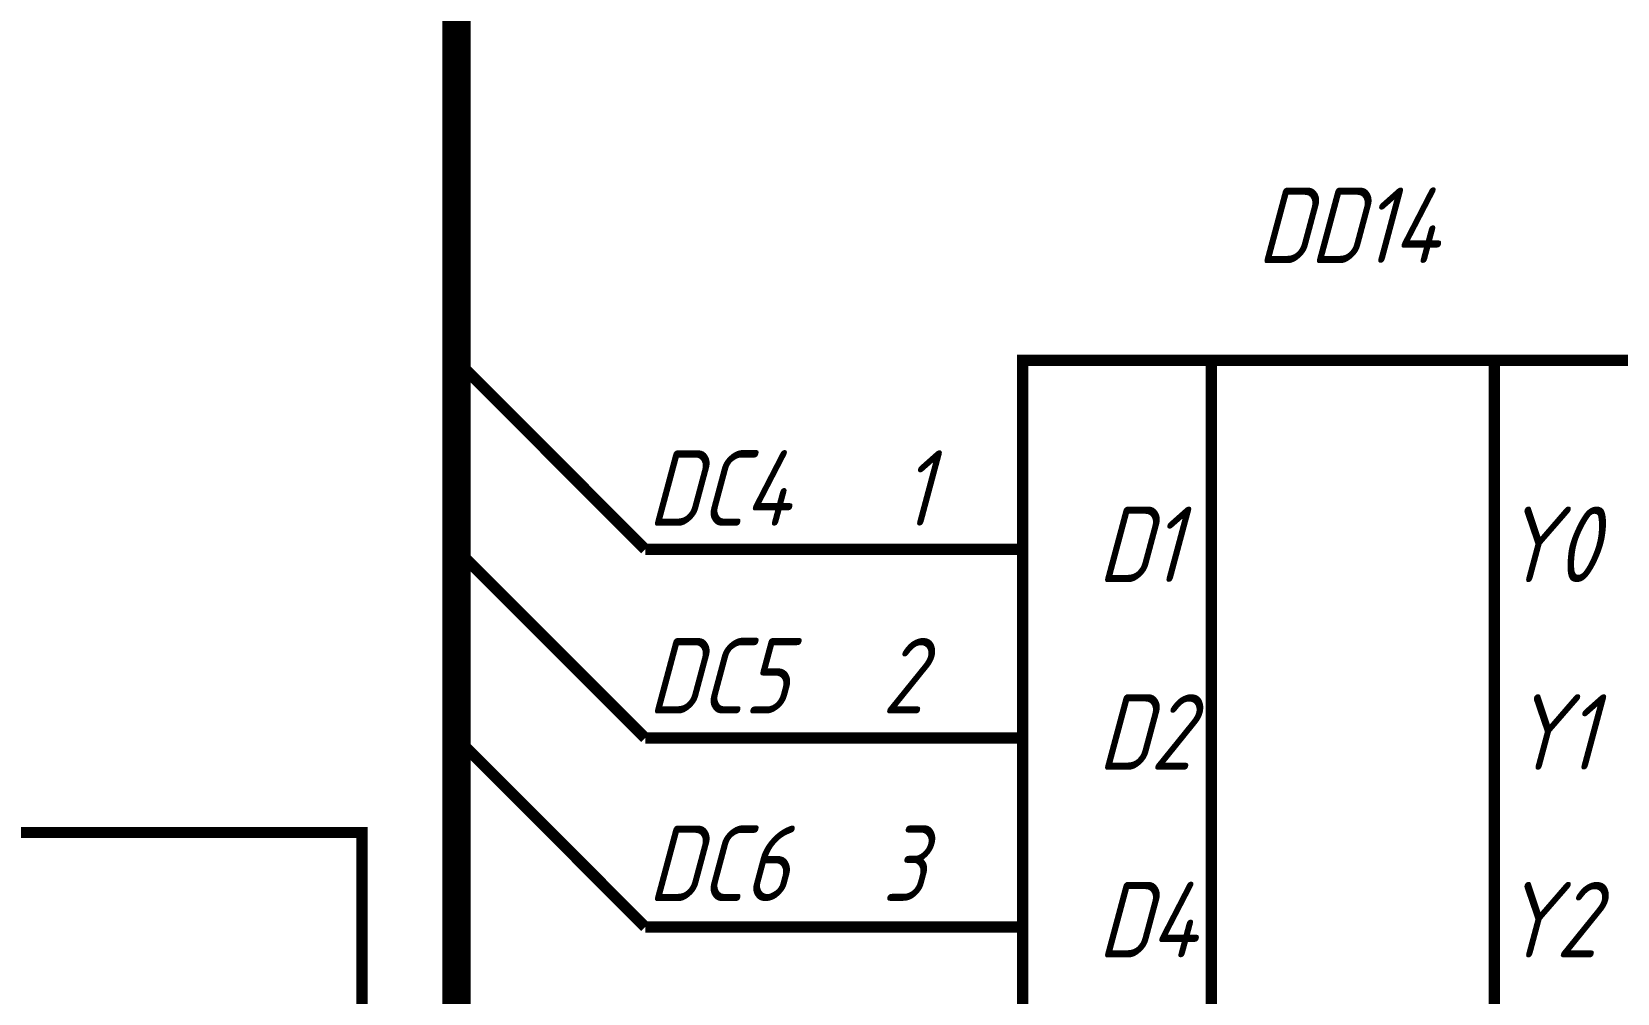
# Model space of a CAD drawing. Extents: x 196 to 1101, y 70 to 664.
# Drawn here: x 740.69 to 782.69, y 484.41 to 509.88 of the extents above; entities that cross this region are included whole.
import ezdxf

# ---------------------------------------------------------------- set-up
doc = ezdxf.new("R2010")
doc.units = 0
doc.header["$MEASUREMENT"] = 0
doc.layers.add('Sheet', color=255, linetype='CONTINUOUS')
doc.styles.add('GOST type A0', font='', dxfattribs={"oblique": 15, "height": 3.5})
doc.styles.get('GOST type A0').set_extended_font_data('GOST type A')

msp = doc.modelspace()

# ---------------------------------------------------------------- linework, layer by layer
at = {"layer": 'Sheet'}
for points, const_width in [([(584.5, 556.178), (584.5, 528.683), (736.955, 528.683), (751.939, 513.678), (751.939, 431.18)], 0.749), ([(751.939, 501.173), (756.939, 496.172)], 0.3), ([(771.939, 501.173), (771.939, 461.175)], 0.3), ([(779.439, 501.173), (779.439, 461.175)], 0.3), ([(751.939, 496.172), (756.939, 491.17)], 0.3), ([(756.939, 496.172), (756.939, 496.172), (764.439, 496.172)], 0.3), ([(766.939, 496.172), (764.439, 496.172)], 0.3), ([(751.939, 491.17), (756.939, 486.168)], 0.3), ([(756.939, 491.17), (764.439, 491.17)], 0.3), ([(766.939, 491.17), (764.439, 491.17)], 0.3), ([(634.485, 466.177), (631.985, 466.177), (631.985, 488.669), (749.439, 488.669), (749.439, 481.182), (759.439, 481.182)], 0.3), ([(756.939, 486.168), (756.939, 486.168), (764.439, 486.168)], 0.3), ([(766.939, 486.168), (764.439, 486.168)], 0.3)]:
    msp.add_lwpolyline(points, dxfattribs=dict(at, const_width=const_width))
at = {"layer": 'Sheet', "const_width": 0.3}
msp.add_lwpolyline([(766.939, 501.173), (784.424, 501.173), (784.424, 461.175), (766.939, 461.175), (766.939, 501.173)], close=True, dxfattribs=at)

# ---------------------------------------------------------------- texts
at = {"layer": 'Sheet', "style": 'GOST type A0', "oblique": 15}
for s, p in [('DD14', (773.15, 503.752)), ('DC4', (757.001, 496.793)), ('1', (763.709, 496.793)), ('D1', (768.927, 495.302)), ('Y0', (779.61, 495.302)), ('DC5', (757.001, 491.822)), ('2', (763.212, 491.822)), ('D2', (768.927, 490.331)), ('Y1', (779.859, 490.331)), ('DC6', (757.001, 486.852)), ('3', (763.212, 486.852)), ('D4', (768.927, 485.36)), ('Y2', (779.61, 485.36))]:
    msp.add_text(s, height=2, dxfattribs=at).set_placement(p)

doc.saveas('drawing.dxf')
